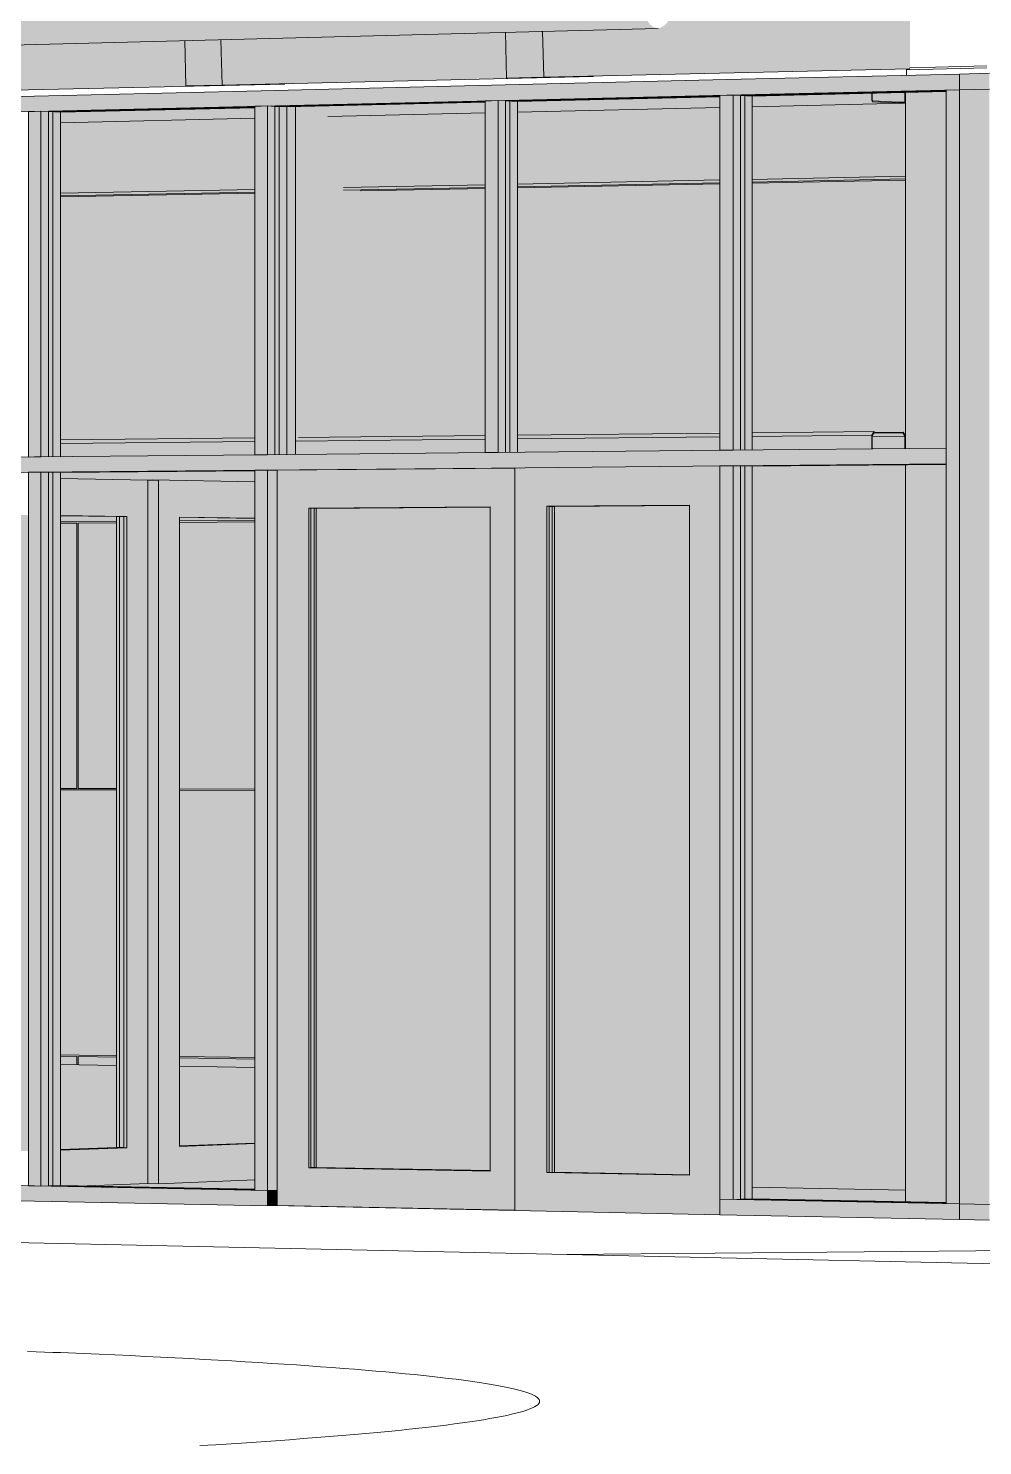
# Model space of a CAD drawing. Header units: inches. Extents: x -2804 to 58974, y -36095 to 66.
# Drawn here: x 58959.7035 to 58959.7684, y 65.9493 to 66.0457 of the extents above; entities that cross this region are included whole.
import ezdxf

# ---------------------------------------------------------------- set-up
doc = ezdxf.new("R2010")
doc.units = ezdxf.units.IN
doc.header["$MEASUREMENT"] = 0
for name, color, linetype, lineweight in [('A-CLNG', 13, 'Continuous', 13), ('A-DOOR', 31, 'Continuous', 13), ('A-GLAZ-CURT', 52, 'Continuous', 9), ('A-GLAZ-CWMG', 51, 'Continuous', 9), ('A-ROOF-OTLN', 132, 'Continuous', 9), ('A-WALL-PATT', 111, 'Continuous', 13), ('Conc', 7, 'Continuous', 9), ('EOP-PR', 4, 'Continuous', 9), ('I-WALL', 2, 'Continuous', 13), ('L-SITE-WALL', 31, 'Continuous', 13), ('S-BEAM', 12, 'Continuous', 9), ('S-COLS', 52, 'Continuous', 9)]:
    doc.layers.add(name, color=color, linetype=linetype, lineweight=lineweight)

# ---------------------------------------------------------------- blocks, each defined once
blk = doc.blocks.new('FP_53-Looking North East Copy 1')
at = {"layer": 'A-WALL-PATT', "lineweight": 9}
for p, q in [((31213.844805, 66.042984), (31213.839345, 66.042851)), ((31213.844805, 66.043117), (31213.83957, 66.04299))]:
    blk.add_line(p, q, dxfattribs=at)
blk = doc.blocks.new('FP_80-Looking North East Copy 1')
at = {"layer": 'A-WALL-PATT', "lineweight": 9}
for p, q in [((31213.785601, 66.012144), (31213.781785, 66.012117)), ((31213.782915, 66.012031), (31213.781785, 66.012023)), ((31213.782915, 66.012031), (31213.782915, 65.993984)), ((31213.785601, 66.01205), (31213.782992, 66.012032)), ((31213.782992, 66.012032), (31213.782992, 65.993984)), ((31213.795017, 66.012211), (31213.789886, 66.012175)), ((31213.795017, 66.012116), (31213.789886, 66.01208)), ((31213.782915, 65.993984), (31213.781785, 65.993988)), ((31213.785601, 65.993881), (31213.781785, 65.993894)), ((31213.785601, 65.993975), (31213.782992, 65.993984)), ((31213.795017, 65.993942), (31213.789886, 65.99396)), ((31213.795017, 65.993847), (31213.789886, 65.993866)), ((31213.785601, 65.975806), (31213.781785, 65.975859)), ((31213.782915, 65.97575), (31213.781785, 65.975765)), ((31213.782915, 65.97575), (31213.782915, 65.975186)), ((31213.785601, 65.975711), (31213.782992, 65.975748)), ((31213.782992, 65.975748), (31213.782992, 65.975184)), ((31213.795017, 65.975673), (31213.789886, 65.975745)), ((31213.795017, 65.975578), (31213.789886, 65.975651))]:
    blk.add_line(p, q, dxfattribs=at)

msp = doc.modelspace()

# ---------------------------------------------------------------- hatches: boundary and pattern name
at = {"layer": 'A-DOOR', "lineweight": 5}
h = msp.add_hatch(color=256, dxfattribs=at)
h.paths.add_polyline_path([(58959.736542, 65.965302), (58959.736542, 66.015772), (58959.720383, 66.015626), (58959.720483, 66.015505), (58959.720383, 66.015505), (58959.720383, 65.966691), (58959.720433, 65.966726), (58959.720383, 65.965624), (58959.734866, 65.965336)], flags=0)
h.paths.add_polyline_path([(58959.734866, 65.967962), (58959.722534, 65.968188), (58959.722534, 66.013038), (58959.734866, 66.013127), (58959.734866, 65.967967)], flags=0)
h = msp.add_hatch(color=256, dxfattribs=at)
h.paths.add_polyline_path([(58959.7505, 65.964992), (58959.7505, 66.015913), (58959.736542, 66.015776), (58959.736542, 65.96527), (58959.748421, 65.965034)], flags=0)
h.paths.add_polyline_path([(58959.748421, 65.967683), (58959.738735, 65.967861), (58959.738735, 66.013172), (58959.748421, 66.013241), (58959.748421, 65.967688)], flags=0)
for points in [[(58959.722534, 65.968188), (58959.722681, 65.968208), (58959.722681, 66.013035), (58959.722534, 66.013029), (58959.722534, 65.968208)], [(58959.738735, 65.967861), (58959.73888, 65.967881), (58959.73888, 66.013169), (58959.738735, 66.013163), (58959.738735, 65.967881)]]:
    msp.add_hatch(color=256, dxfattribs=at).paths.add_polyline_path(points, flags=0)
at = {"layer": 'A-DOOR', "lineweight": 5, "transparency": 33554496}
for points in [[(58959.734866, 65.96797), (58959.734866, 65.967991), (58959.723048, 65.968208), (58959.723048, 66.013029), (58959.722681, 66.013029), (58959.722681, 65.968194), (58959.727306, 65.968109)], [(58959.734873, 65.967982), (58959.734873, 66.013122), (58959.723052, 66.013033), (58959.723052, 65.968199), (58959.727311, 65.968121)], [(58959.748422, 65.967691), (58959.748422, 65.967712), (58959.739244, 65.967881), (58959.739244, 66.013163), (58959.73888, 66.013163), (58959.73888, 65.967867), (58959.744784, 65.967758)], [(58959.748433, 65.967703), (58959.748433, 66.013236), (58959.739253, 66.013167), (58959.739253, 65.967872), (58959.744795, 65.96777)], [(58959.718874, 65.97501), (58959.718874, 66.012364), (58959.713743, 66.012441), (58959.713743, 65.975085), (58959.718579, 65.975015)], [(58959.718863, 66.01235), (58959.718863, 66.012361), (58959.718863, 66.01235)], [(58959.71374, 65.969669), (58959.718867, 65.969867), (58959.718874, 65.97501), (58959.713743, 65.975085), (58959.71374, 65.969855)]]:
    msp.add_hatch(color=256, dxfattribs=at).paths.add_polyline_path(points, flags=0)
h = msp.add_hatch(color=256, dxfattribs=at)
h.paths.add_polyline_path([(58959.709458, 65.975147), (58959.709458, 66.012489), (58959.705641, 66.012547), (58959.705641, 65.975202)], flags=0)
h.paths.add_polyline_path([(58959.703456, 65.975234), (58959.703456, 66.012579), (58959.701956, 66.012602), (58959.701956, 65.975255)], flags=0)
h = msp.add_hatch(color=256, dxfattribs=at)
h.paths.add_polyline_path([(58959.705647, 65.969397), (58959.709969, 65.969563), (58959.709969, 66.012478), (58959.709458, 66.012474), (58959.709458, 65.969563), (58959.705647, 65.969425)], flags=0)
h.paths.add_polyline_path([(58959.703464, 66.012563), (58959.703464, 66.012575), (58959.701975, 66.012585)], flags=0)
h = msp.add_hatch(color=256, dxfattribs=at)
h.paths.add_polyline_path([(58959.701963, 65.96928), (58959.703462, 65.969334), (58959.703456, 65.975234), (58959.701956, 65.975255), (58959.701962, 65.969539)], flags=0)
h.paths.add_polyline_path([(58959.705645, 65.969413), (58959.709458, 65.969552), (58959.709458, 65.975147), (58959.705641, 65.975202), (58959.705645, 65.969539)], flags=0)
at = {"layer": 'A-GLAZ-CURT', "transparency": 33554458}
for points in [[(58959.735922, 66.016837), (58959.736724, 66.016845), (58959.736724, 66.0407), (58959.7505, 66.041021), (58959.7505, 66.041081), (58959.735922, 66.04074), (58959.735922, 66.016839)], [(58959.751896, 66.016992), (58959.752689, 66.016999), (58959.752689, 66.041072), (58959.765881, 66.04138), (58959.76588, 66.04144), (58959.751896, 66.041113), (58959.751896, 66.017116)], [(58959.752689, 66.016999), (58959.765882, 66.017127), (58959.765882, 66.041381), (58959.752689, 66.041062), (58959.752691, 66.03515), (58959.763117, 66.035357), (58959.763085, 66.018003), (58959.762953, 66.018213), (58959.761016, 66.018213), (58959.760996, 66.018258), (58959.752689, 66.018172), (58959.752689, 66.017116)], [(58959.70483, 66.016537), (58959.705647, 66.016545), (58959.705647, 66.039974), (58959.718861, 66.040283), (58959.718861, 66.040341), (58959.70483, 66.040013), (58959.70483, 66.016663)], [(58959.720236, 66.016686), (58959.721046, 66.016694), (58959.721046, 66.040334), (58959.734537, 66.040649), (58959.734537, 66.040708), (58959.720236, 66.040373), (58959.720236, 66.016814)], [(58959.721046, 66.0176), (58959.721673, 66.017607), (58959.721842, 66.017854), (58959.73454, 66.018009), (58959.73454, 66.03479), (58959.726062, 66.034618), (58959.724893, 66.034667), (58959.724893, 66.034849), (58959.725369, 66.034867), (58959.725424, 66.034965), (58959.725444, 66.035097), (58959.725444, 66.039717), (58959.723964, 66.039682), (58959.721689, 66.03982), (58959.721673, 66.03989), (58959.721046, 66.039872), (58959.721046, 66.017846)], [(58959.736728, 66.01801), (58959.750511, 66.018175), (58959.750511, 66.035114), (58959.736728, 66.034834), (58959.736728, 66.018173)], [(58959.76313, 66.017958), (58959.76313, 66.035367), (58959.752701, 66.035158), (58959.752701, 66.018177), (58959.76101, 66.018263), (58959.761031, 66.018198), (58959.762966, 66.018218), (58959.763099, 66.018007)], [(58959.705646, 66.017691), (58959.718864, 66.017828), (58959.718864, 66.034482), (58959.705646, 66.034218), (58959.705646, 66.017934)], [(58959.76588, 65.965778), (58959.765881, 65.965828), (58959.752689, 65.966082), (58959.752689, 66.015899), (58959.751896, 66.015915), (58959.751896, 65.966048), (58959.763115, 65.965832)], [(58959.76313, 65.966659), (58959.763099, 66.015997), (58959.752701, 66.015899), (58959.752701, 65.966856), (58959.762276, 65.966676)], [(58959.765882, 65.965827), (58959.765882, 66.016019), (58959.763117, 66.015994), (58959.763117, 65.96588)], [(58959.710997, 66.014979), (58959.711919, 66.014987), (58959.711919, 66.015553), (58959.705641, 66.015484), (58959.705641, 66.015075), (58959.710547, 66.014987)], [(58959.718862, 65.966729), (58959.718863, 65.967355), (58959.712317, 65.967097), (58959.711252, 65.967097), (58959.707943, 65.966939), (58959.713738, 65.966828)], [(58959.763124, 65.965876), (58959.76313, 65.966659), (58959.752701, 65.966856), (58959.752696, 65.966077), (58959.76227, 65.965892)]]:
    msp.add_hatch(color=256, dxfattribs=at).paths.add_polyline_path(points, flags=0)
h = msp.add_hatch(color=256, dxfattribs=at)
h.paths.add_polyline_path([(58959.736724, 66.016845), (58959.7505, 66.016987), (58959.7505, 66.01815), (58959.736724, 66.018007), (58959.736724, 66.016968)], flags=0)
h.paths.add_polyline_path([(58959.736725, 66.034831), (58959.750502, 66.035106), (58959.7505, 66.041021), (58959.736724, 66.040689), (58959.736725, 66.034904)], flags=0)
h = msp.add_hatch(color=256, dxfattribs=at)
h.paths.add_polyline_path([(58959.705647, 66.016545), (58959.718861, 66.016681), (58959.718861, 66.017823), (58959.705647, 66.017687), (58959.705647, 66.016663)], flags=0)
h.paths.add_polyline_path([(58959.705647, 66.03421), (58959.718861, 66.034474), (58959.718861, 66.040283), (58959.705647, 66.039964), (58959.705647, 66.034282)], flags=0)
h = msp.add_hatch(color=256, dxfattribs=at)
h.paths.add_polyline_path([(58959.721046, 66.016694), (58959.734537, 66.016839), (58959.734537, 66.017985), (58959.721842, 66.017854), (58959.721673, 66.017607), (58959.721046, 66.0176), (58959.721046, 66.016814)], flags=0)
h.paths.add_polyline_path([(58959.726062, 66.034618), (58959.734538, 66.034787), (58959.734537, 66.040649), (58959.721046, 66.040324), (58959.721046, 66.039876), (58959.721674, 66.039887), (58959.721728, 66.03979), (58959.723964, 66.039682), (58959.725444, 66.039717), (58959.725423, 66.034962), (58959.725357, 66.034858), (58959.724893, 66.034849), (58959.724893, 66.034667)], flags=0)
h = msp.add_hatch(color=256, dxfattribs=at)
h.paths.add_polyline_path([(58959.718861, 65.966686), (58959.718861, 65.966734), (58959.707472, 65.966954), (58959.711601, 65.967111), (58959.712317, 65.967097), (58959.718863, 65.967355), (58959.718863, 65.969839), (58959.713738, 65.969653), (58959.713741, 66.012437), (58959.718863, 66.012378), (58959.718861, 66.015616), (58959.70483, 66.015489), (58959.70483, 65.966957), (58959.713737, 65.966785)], flags=0)
h.paths.add_polyline_path([(58959.705647, 65.969402), (58959.705647, 66.01254), (58959.709969, 66.012474), (58959.709969, 65.969554), (58959.709458, 65.969536)], flags=0)
h.paths.add_polyline_path([(58959.710995, 66.01496), (58959.705647, 66.015056), (58959.705647, 66.015474), (58959.711916, 66.015509), (58959.711916, 66.014968), (58959.711601, 66.014966)], flags=0)
at = {"layer": 'A-GLAZ-CWMG'}
for points in [[(58959.71929, 66.040388), (58959.734974, 66.040755), (58959.734974, 66.041807), (58959.71929, 66.041431), (58959.71929, 66.040811)], [(58959.734974, 66.040755), (58959.750945, 66.041129), (58959.750945, 66.04219), (58959.734974, 66.041807), (58959.734974, 66.040809)], [(58959.766786, 66.0415), (58959.768829, 66.041547), (58959.768829, 66.04262), (58959.766786, 66.042571), (58959.766786, 66.041548)], [(58959.688755, 66.039674), (58959.703887, 66.040028), (58959.703887, 66.041061), (58959.688755, 66.040698), (58959.688755, 66.040148)], [(58959.703887, 66.040028), (58959.71929, 66.040388), (58959.71929, 66.041431), (58959.703887, 66.041061), (58959.703887, 66.040506)], [(58959.71929, 66.015634), (58959.734974, 66.015776), (58959.734974, 66.016828), (58959.71929, 66.016661), (58959.71929, 66.015638)], [(58959.734974, 66.015776), (58959.750945, 66.015925), (58959.750945, 66.016982), (58959.734974, 66.016812), (58959.734974, 66.015776)], [(58959.688755, 66.015358), (58959.703887, 66.015506), (58959.703887, 66.016528), (58959.688755, 66.016366), (58959.688755, 66.015361)], [(58959.703887, 66.015495), (58959.71929, 66.015638), (58959.71929, 66.016676), (58959.703887, 66.016512), (58959.703887, 66.015499)], [(58959.703887, 65.965912), (58959.703887, 65.966945), (58959.688755, 65.967229), (58959.688755, 65.966213), (58959.693518, 65.966118)], [(58959.71972, 65.965596), (58959.720383, 65.965624), (58959.720431, 65.966667), (58959.71972, 65.966639), (58959.71972, 65.965624)], [(58959.768829, 65.964618), (58959.768829, 65.96569), (58959.766786, 65.965729), (58959.766786, 65.964658), (58959.767502, 65.964644)]]:
    msp.add_hatch(color=256, dxfattribs=at).paths.add_polyline_path(points, flags=0)
at = {"layer": 'A-GLAZ-CWMG', "lineweight": 5}
for points in [[(58959.750945, 66.041129), (58959.766786, 66.0415), (58959.766786, 66.042571), (58959.750945, 66.04219), (58959.750945, 66.041421)], [(58959.7505, 66.016978), (58959.75139, 66.016987), (58959.75139, 66.041139), (58959.7505, 66.041092), (58959.7505, 66.0179)], [(58959.75139, 66.016987), (58959.751896, 66.016992), (58959.751896, 66.041113), (58959.75139, 66.041117), (58959.75139, 66.017116)], [(58959.76588, 66.016591), (58959.766786, 66.0166), (58959.766786, 66.0415), (58959.76588, 66.041452), (58959.76588, 66.0166)], [(58959.766786, 66.0166), (58959.768829, 66.016619), (58959.768829, 66.041547), (58959.766786, 66.0415), (58959.766786, 66.016619)], [(58959.703465, 66.016524), (58959.704309, 66.016532), (58959.704309, 66.040038), (58959.703465, 66.039993), (58959.703465, 66.016841)], [(58959.704309, 66.016532), (58959.70483, 66.016537), (58959.70483, 66.040013), (58959.704309, 66.040017), (58959.704309, 66.016663)], [(58959.718861, 66.016672), (58959.71972, 66.016681), (58959.71972, 66.040398), (58959.718861, 66.040353), (58959.718861, 66.01684)], [(58959.71972, 66.016681), (58959.720236, 66.016686), (58959.720236, 66.040373), (58959.71972, 66.040377), (58959.71972, 66.016814)], [(58959.734537, 66.016824), (58959.735411, 66.016839), (58959.735411, 66.040766), (58959.734537, 66.040719), (58959.734537, 66.016839)], [(58959.735411, 66.016832), (58959.735922, 66.016839), (58959.735922, 66.04074), (58959.735411, 66.040744), (58959.735411, 66.016839)], [(58959.750945, 66.015921), (58959.76588, 66.016056), (58959.76588, 66.017127), (58959.750945, 66.016967), (58959.750945, 66.015925)], [(58959.75139, 65.966027), (58959.75139, 66.015925), (58959.7505, 66.015914), (58959.7505, 65.966044), (58959.751343, 65.966028)], [(58959.75139, 65.966028), (58959.751896, 65.966048), (58959.751896, 66.015915), (58959.75139, 66.015921), (58959.75139, 65.966044)], [(58959.766786, 65.965729), (58959.76676, 66.0166), (58959.76588, 66.016591), (58959.76588, 65.965747), (58959.766711, 65.965731)], [(58959.768829, 65.96569), (58959.768829, 66.016619), (58959.766786, 66.0166), (58959.766786, 65.965729), (58959.767502, 65.965716)], [(58959.704309, 65.966937), (58959.704309, 66.015499), (58959.703465, 66.015477), (58959.703465, 65.966953), (58959.703986, 65.966943)], [(58959.704309, 65.966937), (58959.70483, 65.966957), (58959.70483, 66.015489), (58959.704309, 66.015495), (58959.704309, 65.966945)], [(58959.71972, 65.966639), (58959.71972, 66.015638), (58959.718861, 66.015616), (58959.718861, 65.966655), (58959.719377, 65.966645)], [(58959.71972, 65.966639), (58959.720431, 65.966667), (58959.720433, 65.966726), (58959.720383, 65.966691), (58959.720383, 66.015505), (58959.720483, 66.015505), (58959.720383, 66.015626), (58959.71972, 66.015634), (58959.71972, 65.968897)], [(58959.71972, 65.965596), (58959.71972, 65.966639), (58959.703887, 65.966936), (58959.703887, 65.965912), (58959.718338, 65.965624)], [(58959.766786, 65.964658), (58959.766786, 65.965729), (58959.7505, 65.966027), (58959.7505, 65.964983), (58959.766711, 65.96466)]]:
    msp.add_hatch(color=256, dxfattribs=at).paths.add_polyline_path(points, flags=0)
at = {"layer": 'A-ROOF-OTLN', "lineweight": 5}
msp.add_hatch(color=256, dxfattribs=at).paths.add_polyline_path([(58959.621344, 66.042424), (58959.746257, 66.045678), (58959.745981, 66.04576), (58959.745723, 66.045969), (58959.745474, 66.04636), (58959.745333, 66.046704), (58959.74522, 66.047262), (58959.745169, 66.047685), (58959.745024, 66.047665), (58959.745073, 66.047543), (58959.745044, 66.047532), (58959.620212, 66.044131), (58959.620238, 66.043814), (58959.620389, 66.043297), (58959.620576, 66.042938), (58959.620807, 66.042668), (58959.621048, 66.042499)], flags=0)
at = {"layer": 'S-BEAM', "lineweight": 5}
for points in [[(58959.738515, 66.042347), (58959.763427, 66.042921), (58959.763427, 66.04693), (58959.747186, 66.04662), (58959.747165, 66.046563), (58959.746955, 66.046131), (58959.746725, 66.045866), (58959.746464, 66.04572), (58959.74626, 66.045683), (58959.738443, 66.045476), (58959.738495, 66.043195)], [(58959.695304, 66.041299), (58959.71418, 66.041764), (58959.714084, 66.044849), (58959.69523, 66.04435), (58959.695277, 66.042415)], [(58959.716638, 66.041816), (58959.735998, 66.042294), (58959.735903, 66.045418), (58959.716565, 66.044906), (58959.716606, 66.043198)]]:
    msp.add_hatch(color=256, dxfattribs=at).paths.add_polyline_path(points, flags=0)
at = {"layer": 'S-BEAM'}
for points in [[(58959.714179, 66.041757), (58959.716638, 66.041816), (58959.716542, 66.044905), (58959.714106, 66.044841), (58959.714145, 66.043199)], [(58959.735993, 66.042286), (58959.738515, 66.042347), (58959.738419, 66.045475), (58959.735921, 66.04541), (58959.735972, 66.043196)]]:
    msp.add_hatch(color=256, dxfattribs=at).paths.add_polyline_path(points, flags=0)

# ---------------------------------------------------------------- linework, layer by layer
at = {"layer": 'A-CLNG'}
msp.add_line((58959.763195, 66.042485), (58959.763195, 66.042916), dxfattribs=at)
at = {"layer": 'A-DOOR'}
for p, q in [((58959.736542, 66.015772), (58959.720383, 66.015626)), ((58959.736542, 65.96527), (58959.736542, 66.015786)), ((58959.711601, 66.01495), (58959.705647, 66.015056)), ((58959.712317, 66.014956), (58959.711601, 66.01495)), ((58959.711601, 65.967111), (58959.711601, 66.01495)), ((58959.711601, 65.967111), (58959.711601, 66.01495)), ((58959.712317, 65.967097), (58959.712317, 66.014956)), ((58959.720383, 66.015626), (58959.720383, 65.965624)), ((58959.722534, 66.013038), (58959.734866, 66.01313)), ((58959.722534, 65.968188), (58959.722534, 66.013038)), ((58959.722681, 66.013035), (58959.722534, 66.013038)), ((58959.722681, 66.013035), (58959.722901, 66.013032)), ((58959.722681, 65.968194), (58959.722681, 66.013035)), ((58959.723048, 66.013029), (58959.722681, 66.013035)), ((58959.722901, 66.013032), (58959.734866, 66.013122)), ((58959.722901, 65.968203), (58959.722901, 66.013032)), ((58959.734866, 66.013118), (58959.723048, 66.013029)), ((58959.723048, 65.968208), (58959.723048, 66.013029)), ((58959.734866, 66.01313), (58959.734866, 65.967962)), ((58959.738735, 66.013172), (58959.748421, 66.013245)), ((58959.738735, 66.013172), (58959.738735, 65.967861)), ((58959.73888, 66.013169), (58959.738735, 66.013172)), ((58959.73888, 66.013169), (58959.739099, 66.013166)), ((58959.73888, 65.967867), (58959.73888, 66.013169)), ((58959.739244, 66.013163), (58959.73888, 66.013169)), ((58959.739099, 66.013166), (58959.748422, 66.013236)), ((58959.739099, 65.967875), (58959.739099, 66.013166)), ((58959.748422, 66.013233), (58959.739244, 66.013163)), ((58959.739244, 66.013163), (58959.739244, 65.967881)), ((58959.748421, 65.967683), (58959.748421, 66.013245)), ((58959.705647, 66.012547), (58959.710174, 66.012479)), ((58959.705647, 66.012535), (58959.709663, 66.012476)), ((58959.709458, 66.012474), (58959.705647, 66.012531)), ((58959.709969, 66.012478), (58959.709458, 66.012474)), ((58959.709458, 66.012474), (58959.709458, 65.969563)), ((58959.709663, 66.012476), (58959.709969, 66.012478)), ((58959.709663, 66.012476), (58959.709663, 65.96956)), ((58959.710174, 66.012479), (58959.709969, 66.012478)), ((58959.709969, 66.012478), (58959.709969, 65.969554)), ((58959.710174, 66.012479), (58959.710174, 65.969551)), ((58959.713738, 66.012442), (58959.713738, 65.969641)), ((58959.713738, 66.012442), (58959.718863, 66.012366)), ((58959.713738, 66.012431), (58959.718863, 66.012354)), ((58959.718863, 66.01235), (58959.713738, 66.012426)), ((58959.709458, 65.969563), (58959.705647, 65.969425)), ((58959.709663, 65.96956), (58959.705647, 65.969414)), ((58959.709969, 65.969554), (58959.705647, 65.969397)), ((58959.710174, 65.969551), (58959.705647, 65.969386)), ((58959.709969, 65.969554), (58959.709458, 65.969563)), ((58959.709663, 65.96956), (58959.709969, 65.969554)), ((58959.710174, 65.969551), (58959.709969, 65.969554)), ((58959.713738, 65.96968), (58959.718863, 65.969866)), ((58959.718863, 65.969855), (58959.713738, 65.969669)), ((58959.718863, 65.969839), (58959.713738, 65.969653)), ((58959.713738, 65.969641), (58959.718863, 65.969828)), ((58959.722681, 65.968194), (58959.722534, 65.968188)), ((58959.734866, 65.967962), (58959.722534, 65.968188)), ((58959.723048, 65.968208), (58959.722681, 65.968194)), ((58959.722901, 65.968203), (58959.722681, 65.968194)), ((58959.734866, 65.96797), (58959.722681, 65.968194)), ((58959.734866, 65.967983), (58959.722901, 65.968203)), ((58959.734866, 65.967991), (58959.723048, 65.968208)), ((58959.73888, 65.967867), (58959.738735, 65.967861)), ((58959.738735, 65.967861), (58959.748421, 65.967683)), ((58959.739244, 65.967881), (58959.73888, 65.967867)), ((58959.739099, 65.967875), (58959.73888, 65.967867)), ((58959.748422, 65.967691), (58959.73888, 65.967867)), ((58959.748422, 65.967704), (58959.739099, 65.967875)), ((58959.739244, 65.967881), (58959.748422, 65.967712)), ((58959.707471, 65.966949), (58959.711601, 65.967111)), ((58959.711601, 65.967111), (58959.712317, 65.967097)), ((58959.718863, 65.967355), (58959.712317, 65.967097)), ((58959.720383, 65.965624), (58959.736543, 65.965302)), ((58959.7505, 65.964992), (58959.736542, 65.96527))]:
    msp.add_line(p, q, dxfattribs=at)
at = {"layer": 'A-GLAZ-CURT'}
for p, q in [((58959.7505, 66.041081), (58959.735922, 66.04074)), ((58959.736214, 66.040725), (58959.7505, 66.041059)), ((58959.76588, 66.04144), (58959.751896, 66.041113)), ((58959.751896, 66.041113), (58959.751896, 66.016992)), ((58959.752185, 66.041098), (58959.751896, 66.041113)), ((58959.752185, 66.041098), (58959.76588, 66.041418)), ((58959.752185, 66.016994), (58959.752185, 66.041098)), ((58959.718861, 66.040341), (58959.70483, 66.040013)), ((58959.70483, 66.040013), (58959.70483, 66.016537)), ((58959.705127, 66.039999), (58959.70483, 66.040013)), ((58959.705127, 66.039999), (58959.718861, 66.04032)), ((58959.705127, 66.01654), (58959.705127, 66.039999)), ((58959.734537, 66.040708), (58959.720236, 66.040373)), ((58959.720236, 66.040373), (58959.720236, 66.016686)), ((58959.720531, 66.040359), (58959.720236, 66.040373)), ((58959.720531, 66.040359), (58959.734537, 66.040686)), ((58959.720531, 66.016689), (58959.720531, 66.040359)), ((58959.735922, 66.04074), (58959.735922, 66.016839)), ((58959.736214, 66.040725), (58959.735922, 66.04074)), ((58959.736214, 66.01684), (58959.736214, 66.040725)), ((58959.76588, 66.016041), (58959.751896, 66.015915)), ((58959.751896, 66.015915), (58959.751896, 65.966048)), ((58959.752185, 66.015909), (58959.751896, 66.015915)), ((58959.752185, 66.015909), (58959.76588, 66.016033)), ((58959.752185, 65.966061), (58959.752185, 66.015909)), ((58959.718861, 66.015616), (58959.70483, 66.015489)), ((58959.70483, 66.015489), (58959.70483, 65.966957)), ((58959.705127, 66.015483), (58959.70483, 66.015489)), ((58959.705127, 66.015483), (58959.718861, 66.015608)), ((58959.705127, 65.966969), (58959.705127, 66.015483)), ((58959.70483, 65.966957), (58959.705127, 65.966969)), ((58959.70483, 65.966957), (58959.718861, 65.966686)), ((58959.718861, 65.966704), (58959.705127, 65.966969)), ((58959.751896, 65.966048), (58959.752185, 65.966061)), ((58959.751896, 65.966048), (58959.76588, 65.965778)), ((58959.76588, 65.965796), (58959.752185, 65.966061))]:
    msp.add_line(p, q, dxfattribs=at)
at = {"layer": 'A-GLAZ-CWMG'}
for p, q in [((58959.734974, 66.041807), (58959.71929, 66.041431)), ((58959.750945, 66.04219), (58959.734974, 66.041807)), ((58959.766786, 66.042571), (58959.750945, 66.04219)), ((58959.768829, 66.04262), (58959.766786, 66.042571)), ((58959.766786, 66.042571), (58959.766786, 66.0415)), ((58959.766786, 66.042571), (58959.766786, 66.0415)), ((58959.703887, 66.041061), (58959.688755, 66.040698)), ((58959.71929, 66.041431), (58959.703887, 66.041061)), ((58959.734974, 66.040755), (58959.750945, 66.041129)), ((58959.736724, 66.0407), (58959.7505, 66.041021)), ((58959.7505, 66.041119), (58959.75139, 66.041139)), ((58959.7505, 66.041119), (58959.7505, 66.016978)), ((58959.750945, 66.041129), (58959.766786, 66.0415)), ((58959.75139, 66.041139), (58959.751887, 66.041114)), ((58959.75139, 66.016987), (58959.75139, 66.041139)), ((58959.751896, 66.041113), (58959.752689, 66.041072)), ((58959.752689, 66.041072), (58959.765881, 66.04138)), ((58959.752689, 66.041072), (58959.752689, 66.016999)), ((58959.76588, 66.041478), (58959.766786, 66.0415)), ((58959.76588, 66.041478), (58959.76588, 66.016591)), ((58959.766786, 66.0415), (58959.768829, 66.041547)), ((58959.766786, 66.0415), (58959.768829, 66.041547)), ((58959.766786, 66.0166), (58959.766786, 66.0415)), ((58959.766786, 66.0166), (58959.766786, 66.0415)), ((58959.688755, 66.039674), (58959.703887, 66.040028)), ((58959.703465, 66.040018), (58959.704309, 66.040038)), ((58959.703465, 66.040018), (58959.703465, 66.016524)), ((58959.703887, 66.040028), (58959.71929, 66.040388)), ((58959.704309, 66.040038), (58959.70483, 66.040013)), ((58959.704309, 66.016532), (58959.704309, 66.040038)), ((58959.70483, 66.040013), (58959.705647, 66.039974)), ((58959.705647, 66.039974), (58959.718861, 66.040283)), ((58959.705647, 66.039974), (58959.705647, 66.016545)), ((58959.718861, 66.040378), (58959.71972, 66.040398)), ((58959.718861, 66.040378), (58959.718861, 66.016672)), ((58959.71929, 66.040388), (58959.734974, 66.040755)), ((58959.71972, 66.040398), (58959.720236, 66.040373)), ((58959.71972, 66.016681), (58959.71972, 66.040398)), ((58959.720236, 66.040373), (58959.721046, 66.040334)), ((58959.721046, 66.040334), (58959.734537, 66.040649)), ((58959.721046, 66.040334), (58959.721046, 66.016694)), ((58959.734537, 66.040745), (58959.735411, 66.040766)), ((58959.734537, 66.040745), (58959.734537, 66.016824)), ((58959.735411, 66.040766), (58959.735922, 66.04074)), ((58959.735411, 66.016832), (58959.735411, 66.040766)), ((58959.735922, 66.04074), (58959.736724, 66.0407)), ((58959.736724, 66.0407), (58959.736724, 66.016845)), ((58959.71972, 66.016681), (58959.718861, 66.016672)), ((58959.734974, 66.016828), (58959.71929, 66.016676)), ((58959.735411, 66.016832), (58959.734537, 66.016824)), ((58959.750945, 66.016982), (58959.734974, 66.016828)), ((58959.75139, 66.016987), (58959.7505, 66.016978)), ((58959.76588, 66.017127), (58959.750945, 66.016982)), ((58959.76588, 66.017127), (58959.76588, 66.016056)), ((58959.703887, 66.016528), (58959.688755, 66.016381)), ((58959.704309, 66.016532), (58959.703465, 66.016524)), ((58959.71929, 66.016676), (58959.703887, 66.016528)), ((58959.71929, 66.015634), (58959.734974, 66.015776)), ((58959.734974, 66.015776), (58959.750945, 66.015921)), ((58959.7505, 66.015917), (58959.75139, 66.015925)), ((58959.7505, 66.015917), (58959.7505, 65.966044)), ((58959.750945, 66.015921), (58959.76588, 66.016056)), ((58959.75139, 66.015925), (58959.751896, 66.015915)), ((58959.75139, 65.966027), (58959.75139, 66.015925)), ((58959.751896, 66.015915), (58959.752689, 66.015899)), ((58959.752689, 66.015899), (58959.765881, 66.016018)), ((58959.752689, 66.015899), (58959.752689, 65.966082)), ((58959.76588, 66.016591), (58959.76588, 65.965747)), ((58959.766786, 65.965729), (58959.766786, 66.0166)), ((58959.766786, 65.965729), (58959.766786, 66.0166)), ((58959.688755, 66.015358), (58959.703887, 66.015495)), ((58959.703465, 66.015491), (58959.704309, 66.015499)), ((58959.703465, 66.015491), (58959.703465, 65.966953)), ((58959.703887, 66.015495), (58959.71929, 66.015634)), ((58959.704309, 66.015499), (58959.70483, 66.015489)), ((58959.704309, 65.966937), (58959.704309, 66.015499)), ((58959.70483, 66.015489), (58959.705647, 66.015474)), ((58959.705647, 66.015474), (58959.718861, 66.015593)), ((58959.705647, 66.015474), (58959.705647, 65.966989)), ((58959.718863, 66.014844), (58959.711916, 66.014968)), ((58959.718861, 66.01563), (58959.71972, 66.015638)), ((58959.718861, 66.01563), (58959.718861, 65.966655)), ((58959.71972, 66.015638), (58959.720383, 66.015626)), ((58959.71972, 65.966639), (58959.71972, 66.015638)), ((58959.703887, 65.966945), (58959.688755, 65.967237)), ((58959.704309, 65.966937), (58959.703465, 65.966953)), ((58959.71972, 65.966639), (58959.703887, 65.966945)), ((58959.70483, 65.966957), (58959.704309, 65.966937)), ((58959.705647, 65.966989), (58959.70483, 65.966957)), ((58959.718861, 65.966734), (58959.705647, 65.966989)), ((58959.71972, 65.966639), (58959.718861, 65.966655)), ((58959.720383, 65.966665), (58959.71972, 65.966639)), ((58959.720383, 65.966665), (58959.71972, 65.966639)), ((58959.71972, 65.966639), (58959.71972, 65.965596)), ((58959.688755, 65.966213), (58959.703887, 65.965912)), ((58959.703887, 65.965912), (58959.71972, 65.965596)), ((58959.71972, 65.965596), (58959.720383, 65.965624)), ((58959.75139, 65.966027), (58959.7505, 65.966044)), ((58959.7505, 65.964983), (58959.7505, 65.966044)), ((58959.766786, 65.965729), (58959.7505, 65.966044)), ((58959.751896, 65.966048), (58959.75139, 65.966027)), ((58959.752689, 65.966082), (58959.751896, 65.966048)), ((58959.765881, 65.965828), (58959.752689, 65.966082)), ((58959.766786, 65.965729), (58959.76588, 65.965747)), ((58959.768829, 65.96569), (58959.766786, 65.965729)), ((58959.766786, 65.965729), (58959.766786, 65.964658)), ((58959.768829, 65.96569), (58959.766786, 65.965729)), ((58959.766786, 65.965729), (58959.766786, 65.964658)), ((58959.7505, 65.964983), (58959.766786, 65.964658)), ((58959.766786, 65.964658), (58959.768829, 65.964618))]:
    msp.add_line(p, q, dxfattribs=at)
at = {"layer": 'A-ROOF-OTLN'}
msp.add_line((58959.746305, 66.045677), (58959.621397, 66.042423), dxfattribs=at)
at = {"layer": 'Conc'}
msp.add_line((58959.149644, 65.975037), (58959.815088, 65.960675), dxfattribs=at)
at = {"layer": 'EOP-PR'}
msp.add_line((58959.790751, 65.962732), (58959.740041, 65.962295), dxfattribs=at)
for points in [[(58959.703405, 65.955684, 0), (58959.703992, 65.955667, 0), (58959.704565, 65.95565, 0), (58959.705124, 65.955631, 0), (58959.705667, 65.955612, 0), (58959.706194, 65.955593, 0), (58959.706705, 65.955573, 0), (58959.7072, 65.955552, 0)], [(58959.7072, 65.955552, 0), (58959.708283, 65.955504, 0), (58959.709351, 65.955456, 0), (58959.710403, 65.955407, 0), (58959.711439, 65.955357, 0), (58959.712458, 65.955307, 0), (58959.713461, 65.955256, 0), (58959.714447, 65.955205, 0), (58959.715416, 65.955152, 0), (58959.716368, 65.9551, 0), (58959.717303, 65.955046, 0), (58959.71822, 65.954992, 0), (58959.71912, 65.954938, 0), (58959.720001, 65.954883, 0), (58959.720864, 65.954827, 0), (58959.721708, 65.954771, 0), (58959.722534, 65.954714, 0), (58959.723342, 65.954656, 0), (58959.72413, 65.954598, 0), (58959.724899, 65.95454, 0), (58959.725648, 65.95448, 0), (58959.726378, 65.954421, 0), (58959.727088, 65.954361, 0), (58959.727777, 65.9543, 0), (58959.728447, 65.954239, 0), (58959.729096, 65.954177, 0), (58959.729725, 65.954115, 0), (58959.730332, 65.954052, 0), (58959.730919, 65.953989, 0), (58959.731484, 65.953925, 0), (58959.732028, 65.953861, 0), (58959.732551, 65.953797, 0), (58959.733051, 65.953732, 0), (58959.73353, 65.953667, 0), (58959.733987, 65.953601, 0), (58959.734421, 65.953535, 0), (58959.734833, 65.953468, 0), (58959.735222, 65.953401, 0), (58959.735588, 65.953334, 0), (58959.735932, 65.953266, 0), (58959.736252, 65.953198, 0), (58959.736549, 65.953129, 0), (58959.736822, 65.953061, 0), (58959.737072, 65.952992, 0), (58959.737298, 65.952922, 0), (58959.7375, 65.952852, 0), (58959.737678, 65.952782, 0), (58959.737832, 65.952712, 0), (58959.737962, 65.952642, 0), (58959.738067, 65.952571, 0), (58959.738148, 65.9525, 0), (58959.738203, 65.952429, 0), (58959.738234, 65.952357, 0), (58959.73824, 65.952285, 0), (58959.738221, 65.952214, 0), (58959.738177, 65.952142, 0), (58959.738107, 65.952069, 0), (58959.738012, 65.951997, 0), (58959.737892, 65.951924, 0), (58959.737746, 65.951852, 0), (58959.737574, 65.951779, 0), (58959.737377, 65.951706, 0), (58959.737153, 65.951633, 0), (58959.736904, 65.951561, 0), (58959.736629, 65.951488, 0), (58959.736328, 65.951415, 0), (58959.736001, 65.951341, 0), (58959.735647, 65.951268, 0), (58959.735268, 65.951195, 0), (58959.734862, 65.951122, 0), (58959.73443, 65.951049, 0), (58959.733971, 65.950976, 0), (58959.733487, 65.950904, 0), (58959.732976, 65.950831, 0), (58959.732439, 65.950758, 0), (58959.731875, 65.950686, 0), (58959.731285, 65.950613, 0), (58959.730669, 65.950541, 0), (58959.730026, 65.950469, 0), (58959.729357, 65.950397, 0), (58959.728662, 65.950325, 0), (58959.727941, 65.950254, 0), (58959.727194, 65.950182, 0), (58959.72642, 65.950111, 0), (58959.725621, 65.950041, 0), (58959.724795, 65.94997, 0), (58959.723944, 65.9499, 0), (58959.723066, 65.94983, 0), (58959.722163, 65.949761, 0), (58959.721235, 65.949691, 0), (58959.72028, 65.949623, 0), (58959.719301, 65.949554, 0), (58959.718296, 65.949486, 0), (58959.717266, 65.949419, 0), (58959.71621, 65.949351, 0), (58959.71513, 65.949285, 0)]]:
    msp.add_polyline3d(points, dxfattribs=at)
at = {"layer": 'I-WALL'}
for p, q in [((58959.721636, 66.040348), (58959.721636, 66.016699)), ((58959.752701, 65.966856), (58959.76313, 65.966659))]:
    msp.add_line(p, q, dxfattribs=at)
at = {"layer": 'L-SITE-WALL'}
for p, q in [((58959.705641, 65.975202), (58959.709458, 65.975147)), ((58959.713743, 65.975085), (58959.718874, 65.97501))]:
    msp.add_line(p, q, dxfattribs=at)
at = {"layer": 'L-SITE-WALL', "color": 250}
msp.add_line((58959.736542, 65.965282), (58959.720052, 65.96561), dxfattribs=at)
at = {"layer": 'S-BEAM'}
for p, q in [((58959.714106, 66.044841), (58959.714179, 66.041757)), ((58959.716638, 66.041816), (58959.716565, 66.044906)), ((58959.735921, 66.04541), (58959.735993, 66.042286)), ((58959.738515, 66.042347), (58959.738442, 66.045481)), ((58959.763421, 66.042921), (58959.738515, 66.042347)), ((58959.720908, 66.04189), (58959.695304, 66.041299)), ((58959.714179, 66.041757), (58959.716638, 66.041816)), ((58959.741906, 66.042399), (58959.716638, 66.041816)), ((58959.735993, 66.042286), (58959.738515, 66.042347)), ((58959.760832, 66.04126), (58959.760832, 66.040794)), ((58959.760863, 66.040791), (58959.760863, 66.041258)), ((58959.763085, 66.041316), (58959.763085, 66.040675)), ((58959.763117, 66.040676), (58959.763117, 66.041317)), ((58959.734537, 66.039925), (58959.72384, 66.039679)), ((58959.750501, 66.040291), (58959.736724, 66.039975)), ((58959.763065, 66.040579), (58959.75269, 66.040341)), ((58959.763063, 66.040637), (58959.760885, 66.040749)), ((58959.760885, 66.040691), (58959.763063, 66.040579)), ((58959.762562, 66.040663), (58959.763085, 66.040675)), ((58959.718861, 66.039565), (58959.705647, 66.039262)), ((58959.724893, 66.034849), (58959.734538, 66.035043)), ((58959.736725, 66.035087), (58959.750501, 66.035364)), ((58959.736725, 66.034904), (58959.750501, 66.03518)), ((58959.736725, 66.034831), (58959.750502, 66.035106)), ((58959.75269, 66.035408), (58959.763117, 66.035618)), ((58959.75269, 66.035223), (58959.763117, 66.035432)), ((58959.752691, 66.03515), (58959.763118, 66.035358)), ((58959.705647, 66.034461), (58959.718861, 66.034727)), ((58959.705647, 66.034282), (58959.718861, 66.034546)), ((58959.705647, 66.03421), (58959.718861, 66.034474)), ((58959.724893, 66.034667), (58959.734538, 66.03486)), ((58959.726062, 66.034618), (58959.734538, 66.034787)), ((58959.705647, 66.017687), (58959.718861, 66.017823)), ((58959.734537, 66.017738), (58959.721673, 66.017607)), ((58959.721842, 66.017854), (58959.734537, 66.017985)), ((58959.736724, 66.018008), (58959.7505, 66.01815)), ((58959.7505, 66.0179), (58959.736724, 66.01776)), ((58959.752689, 66.018172), (58959.760996, 66.018258)), ((58959.760832, 66.018005), (58959.752689, 66.017922)), ((58959.760996, 66.018258), (58959.760832, 66.018005)), ((58959.760832, 66.018005), (58959.760832, 66.017078)), ((58959.760863, 66.017978), (58959.761016, 66.018213)), ((58959.760863, 66.017078), (58959.760863, 66.017978)), ((58959.763085, 66.017927), (58959.760863, 66.017904)), ((58959.760975, 66.018149), (58959.762933, 66.018169)), ((58959.761016, 66.018213), (58959.760996, 66.018258)), ((58959.761004, 66.018193), (58959.762953, 66.018213)), ((58959.762953, 66.018213), (58959.762933, 66.018169)), ((58959.762933, 66.018169), (58959.763085, 66.017927)), ((58959.763117, 66.017953), (58959.762953, 66.018213)), ((58959.763085, 66.017927), (58959.763085, 66.0171)), ((58959.763117, 66.0171), (58959.763117, 66.017953)), ((58959.718861, 66.017578), (58959.705647, 66.017443))]:
    msp.add_line(p, q, dxfattribs=at)
for points in [[(58959.760832, 66.040794, 0), (58959.760847, 66.040722, 0), (58959.760885, 66.040691, 0)], [(58959.760885, 66.040749, 0), (58959.76087, 66.040762, 0), (58959.760863, 66.040791, 0)], [(58959.763085, 66.040675, 0), (58959.763079, 66.040647, 0), (58959.763063, 66.040637, 0)], [(58959.763066, 66.040579, 0), (58959.763101, 66.040606, 0), (58959.763117, 66.040676, 0)]]:
    msp.add_polyline3d(points, dxfattribs=at)
at = {"layer": 'S-COLS'}
for p, q in [((58959.763117, 66.041317), (58959.763117, 66.0171)), ((58959.763117, 66.015994), (58959.763117, 65.96588))]:
    msp.add_line(p, q, dxfattribs=at)

# ---------------------------------------------------------------- block references
at = {"layer": 'L-SITE-WALL', "lineweight": 9}
for name in ['FP_53-Looking North East Copy 1', 'FP_80-Looking North East Copy 1']:
    msp.add_blockref(name, (27745.923856, 0), dxfattribs=at)

doc.saveas('drawing.dxf')
